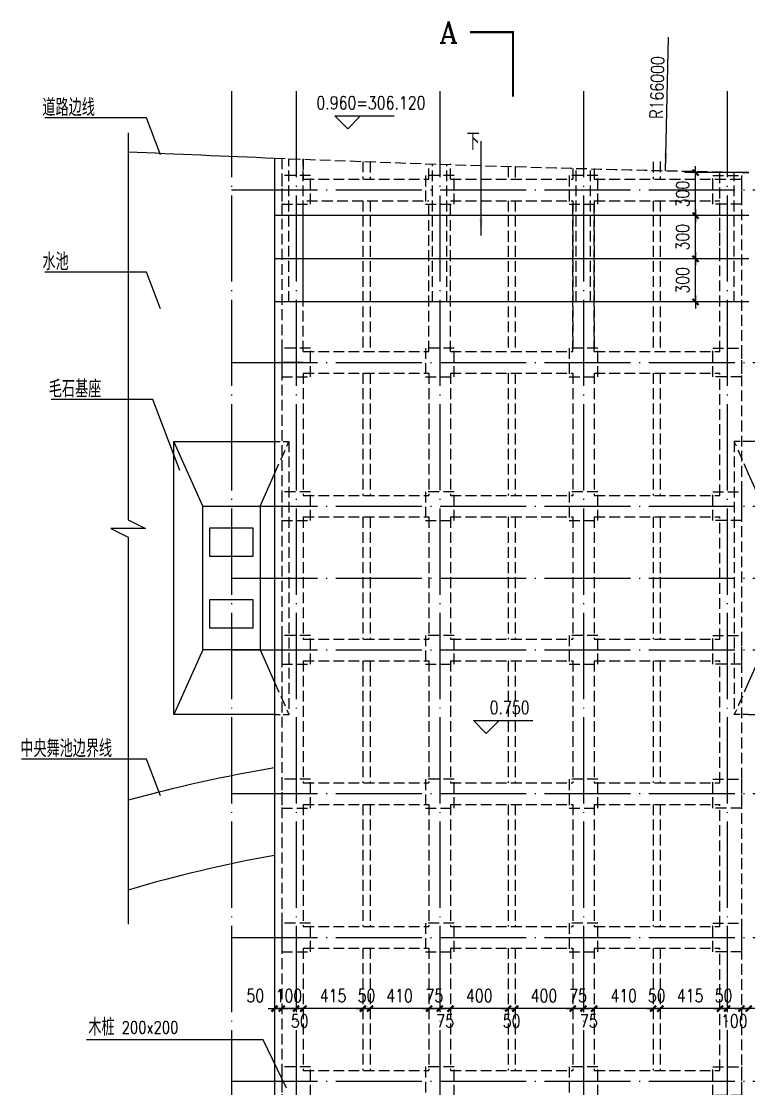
# Model space of a CAD drawing. Extents: x 568674 to 592610, y -115345 to -96707.
# Drawn here: x 568674 to 573736, y -104886 to -97460 of the extents above; entities that cross this region are included whole.
import ezdxf
from ezdxf.enums import TextEntityAlignment as Align

# ---------------------------------------------------------------- set-up
doc = ezdxf.new("R2010")
doc.units = 0
doc.header["$LTSCALE"] = 300
doc.header["$MEASUREMENT"] = 0
doc.header["$PDMODE"] = 3
doc.linetypes.add('DASH', pattern=[0.35, 0.25, -0.1])
doc.linetypes.add('DOTE', pattern=[2.42, 2, -0.2, 0.02, -0.2])
doc.layers.get('0').update_dxf_attribs({"linetype": 'CONTINUOUS'})
doc.layers.get('DEFPOINTS').update_dxf_attribs({"linetype": 'CONTINUOUS'})
for name, color, linetype in [('AXIS', 3, 'CONTINUOUS'), ('DOTE', 1, 'DOTE'), ('PUB_DIM', 200, 'CONTINUOUS'), ('PUB_TEXT', 7, 'CONTINUOUS'), ('STAIR', 2, 'CONTINUOUS'), ('木构架', 73, 'CONTINUOUS'), ('柱', 2, 'CONTINUOUS'), ('栈道', 42, 'CONTINUOUS'), ('铺地', 52, 'CONTINUOUS')]:
    doc.layers.add(name, color=color, linetype=linetype)
doc.styles.add('_HT', font='txt.shx', dxfattribs={"width": 0.8, "bigfont": 'HT.shx'})
doc.styles.add('COMP', font='complex', dxfattribs={"bigfont": 'hztxt'})
doc.styles.add('DIM_FONT', font='SIMPLEX.shx', dxfattribs={"width": 0.8})
doc.dimstyles.new('AXIS30', dxfattribs={"dimscale": 0.3, "dimtxt": 300, "dimasz": 1, "dimexe": 250, "dimexo": 300, "dimgap": 150, "dimtad": 1, "dimdec": 0, "dimzin": 0, "dimtxsty": 'DIM_FONT', "dimblk": '_DIMX', "dimblk1": 'DOTSMALL', "dimblk2": 'DOTSMALL', "dimcen": 150, "dimse1": 1, "dimse2": 1, "dimclrt": 7, "dimazin": 3, "dimtfac": 150, "dimtdec": 0, "dimtix": 1, "dimtmove": 0, "dimatfit": 3, "dimtolj": 1, "dimtzin": 0})

# ---------------------------------------------------------------- blocks, each defined once
blk = doc.blocks.new('_SECTION')
at = {"const_width": 0.1}
blk.add_lwpolyline([(2, 0), (0, 0), (0, 3)], dxfattribs=at)
blk = doc.blocks.new('_ARROW')
blk.add_solid([(0, 0), (-1, 0.1), (-1, -0.1)])
blk = doc.blocks.new('_DIMX')
blk.add_line((-150, 0), (150, 0))
at = {"const_width": 50}
blk.add_lwpolyline([(-70, -70), (70, 70)], dxfattribs=at)
blk = doc.blocks.new('*D201')
at = {"color": 0, "linetype": 'BYBLOCK'}
blk.add_line((572052.3, -98811.8), (572052.3, -98512.4), dxfattribs=at)
at = {"layer": 'DEFPOINTS', "color": 0, "linetype": 'BYBLOCK'}
for p in [(572052.3, -98512.1), (573052.3, -98512.1), (573052.3, -98812.1)]:
    blk.add_point(p, dxfattribs=at)
at = {"color": 0, "linetype": 'BYBLOCK', "xscale": 0.3, "yscale": 0.3, "zscale": 0.3}
for p, rotation in [((572052.3, -98512.1), 90), ((572052.3, -98812.1), 270)]:
    blk.add_blockref('_DIMX', p, dxfattribs=dict(at, rotation=rotation))
at = {"color": 7, "linetype": 'BYBLOCK', "insert": (571962.3, -98662.1), "char_height": 90, "attachment_point": 5, "rotation": 90, "style": 'DIM_FONT'}
blk.add_mtext('\\A1;300', dxfattribs=at)
blk = doc.blocks.new('_DOTSMALL')
at = {"color": 0, "linetype": 'BYBLOCK', "const_width": 0.5}
blk.add_lwpolyline([(-0.0625, 0, 1), (0.0625, 0, 1)], format="xyb", close=True, dxfattribs=at)
blk = doc.blocks.new('*D202')
at = {"color": 0, "linetype": 'BYBLOCK'}
blk.add_line((572052.3, -98811.8), (572052.3, -98512.4), dxfattribs=at)
at = {"layer": 'DEFPOINTS', "color": 0, "linetype": 'BYBLOCK'}
for p in [(572052.3, -98512.1), (573052.3, -98512.1), (573052.3, -98812.1)]:
    blk.add_point(p, dxfattribs=at)
at = {"color": 0, "linetype": 'BYBLOCK', "xscale": 0.3, "yscale": 0.3, "zscale": 0.3}
for p, rotation in [((572052.3, -98512.1), 90), ((572052.3, -98812.1), 270)]:
    blk.add_blockref('_DIMX', p, dxfattribs=dict(at, rotation=rotation))
at = {"color": 7, "linetype": 'BYBLOCK', "insert": (571962.3, -98662.1), "char_height": 90, "attachment_point": 5, "rotation": 90, "style": 'DIM_FONT'}
blk.add_mtext('\\A1;300', dxfattribs=at)
blk = doc.blocks.new('*D234')
at = {"color": 0, "linetype": 'BYBLOCK'}
for p, q in [((573686.3, -104328.8), (573686, -104328.8)), ((573736.7, -104328.8), (573686.6, -104328.8)), ((573736.7, -104328.8), (573686.6, -104328.8)), ((573737, -104328.8), (573737.3, -104328.8))]:
    blk.add_line(p, q, dxfattribs=at)
at = {"layer": 'DEFPOINTS', "color": 0, "linetype": 'BYBLOCK'}
for p in [(573686.6, -103328.8), (573736.7, -103328.8), (573686.6, -104328.8)]:
    blk.add_point(p, dxfattribs=at)
at = {"color": 0, "linetype": 'BYBLOCK', "xscale": 0.3, "yscale": 0.3, "zscale": 0.3}
blk.add_blockref('_DIMX', (573686.6, -104328.8), dxfattribs=at)
at = {"color": 0, "linetype": 'BYBLOCK', "xscale": 0.3, "yscale": 0.3, "zscale": 0.3, "rotation": 180}
blk.add_blockref('_DIMX', (573736.7, -104328.8), dxfattribs=at)
at = {"color": 7, "linetype": 'BYBLOCK', "insert": (573870.6, -104238.8), "char_height": 90, "attachment_point": 5, "style": 'DIM_FONT'}
blk.add_mtext('\\A1;50', dxfattribs=at)
blk = doc.blocks.new('*D235')
at = {"color": 0, "linetype": 'BYBLOCK'}
blk.add_line((573686.3, -104328.8), (573586.9, -104328.8), dxfattribs=at)
at = {"layer": 'DEFPOINTS', "color": 0, "linetype": 'BYBLOCK'}
for p in [(573586.6, -103328.8), (573686.6, -103328.8), (573586.6, -104328.8)]:
    blk.add_point(p, dxfattribs=at)
at = {"color": 0, "linetype": 'BYBLOCK', "xscale": 0.3, "yscale": 0.3, "zscale": 0.3, "rotation": 180}
blk.add_blockref('_DIMX', (573586.6, -104328.8), dxfattribs=at)
at = {"color": 0, "linetype": 'BYBLOCK', "xscale": 0.3, "yscale": 0.3, "zscale": 0.3}
blk.add_blockref('_DIMX', (573686.6, -104328.8), dxfattribs=at)
at = {"color": 7, "linetype": 'BYBLOCK', "insert": (573636.6, -104415.2), "char_height": 90, "attachment_point": 5, "style": 'DIM_FONT'}
blk.add_mtext('\\A1;100', dxfattribs=at)
blk = doc.blocks.new('*D236')
at = {"color": 0, "linetype": 'BYBLOCK'}
for p, q in [((573536.3, -104328.8), (573536, -104328.8)), ((573586.6, -104328.8), (573536.6, -104328.8)), ((573586.9, -104328.8), (573587.2, -104328.8))]:
    blk.add_line(p, q, dxfattribs=at)
at = {"layer": 'DEFPOINTS', "color": 0, "linetype": 'BYBLOCK'}
for p in [(573536.6, -103328.8), (573586.6, -103328.8), (573536.6, -104328.8)]:
    blk.add_point(p, dxfattribs=at)
at = {"color": 0, "linetype": 'BYBLOCK', "xscale": 0.3, "yscale": 0.3, "zscale": 0.3}
blk.add_blockref('_DIMX', (573536.6, -104328.8), dxfattribs=at)
at = {"color": 0, "linetype": 'BYBLOCK', "xscale": 0.3, "yscale": 0.3, "zscale": 0.3, "rotation": 180}
blk.add_blockref('_DIMX', (573586.6, -104328.8), dxfattribs=at)
at = {"color": 7, "linetype": 'BYBLOCK', "insert": (573561.6, -104238.8), "char_height": 90, "attachment_point": 5, "style": 'DIM_FONT'}
blk.add_mtext('\\A1;50', dxfattribs=at)
blk = doc.blocks.new('*D237')
at = {"color": 0, "linetype": 'BYBLOCK'}
blk.add_line((573536.3, -104328.8), (573121.9, -104328.8), dxfattribs=at)
at = {"layer": 'DEFPOINTS', "color": 0, "linetype": 'BYBLOCK'}
for p in [(573121.6, -103328.8), (573536.6, -103328.8), (573121.6, -104328.8)]:
    blk.add_point(p, dxfattribs=at)
at = {"color": 0, "linetype": 'BYBLOCK', "xscale": 0.3, "yscale": 0.3, "zscale": 0.3}
for p, rotation in [((573121.6, -104328.8), 179.999999999998), ((573536.6, -104328.8), 359.999999999998)]:
    blk.add_blockref('_DIMX', p, dxfattribs=dict(at, rotation=rotation))
at = {"color": 7, "linetype": 'BYBLOCK', "insert": (573329.1, -104238.8), "char_height": 90, "attachment_point": 5, "style": 'DIM_FONT'}
blk.add_mtext('\\A1;415', dxfattribs=at)
blk = doc.blocks.new('*D238')
at = {"color": 0, "linetype": 'BYBLOCK'}
for p, q in [((573071.3, -104328.8), (573071, -104328.8)), ((573121.6, -104328.8), (573071.6, -104328.8)), ((573121.9, -104328.8), (573122.2, -104328.8))]:
    blk.add_line(p, q, dxfattribs=at)
at = {"layer": 'DEFPOINTS', "color": 0, "linetype": 'BYBLOCK'}
for p in [(573071.6, -103328.8), (573121.6, -103328.8), (573071.6, -104328.8)]:
    blk.add_point(p, dxfattribs=at)
at = {"color": 0, "linetype": 'BYBLOCK', "xscale": 0.3, "yscale": 0.3, "zscale": 0.3}
blk.add_blockref('_DIMX', (573071.6, -104328.8), dxfattribs=at)
at = {"color": 0, "linetype": 'BYBLOCK', "xscale": 0.3, "yscale": 0.3, "zscale": 0.3, "rotation": 180}
blk.add_blockref('_DIMX', (573121.6, -104328.8), dxfattribs=at)
at = {"color": 7, "linetype": 'BYBLOCK', "insert": (573096.6, -104238.8), "char_height": 90, "attachment_point": 5, "style": 'DIM_FONT'}
blk.add_mtext('\\A1;50', dxfattribs=at)
blk = doc.blocks.new('*D239')
at = {"color": 0, "linetype": 'BYBLOCK'}
blk.add_line((573071.3, -104328.8), (572661.9, -104328.8), dxfattribs=at)
at = {"layer": 'DEFPOINTS', "color": 0, "linetype": 'BYBLOCK'}
for p in [(572661.6, -103328.8), (573071.6, -103328.8), (572661.6, -104328.8)]:
    blk.add_point(p, dxfattribs=at)
at = {"color": 0, "linetype": 'BYBLOCK', "xscale": 0.3, "yscale": 0.3, "zscale": 0.3, "rotation": 180}
blk.add_blockref('_DIMX', (572661.6, -104328.8), dxfattribs=at)
at = {"color": 0, "linetype": 'BYBLOCK', "xscale": 0.3, "yscale": 0.3, "zscale": 0.3}
blk.add_blockref('_DIMX', (573071.6, -104328.8), dxfattribs=at)
at = {"color": 7, "linetype": 'BYBLOCK', "insert": (572866.6, -104238.8), "char_height": 90, "attachment_point": 5, "style": 'DIM_FONT'}
blk.add_mtext('\\A1;410', dxfattribs=at)
blk = doc.blocks.new('*D240')
at = {"color": 0, "linetype": 'BYBLOCK'}
for p, q in [((572586.3, -104328.8), (572586, -104328.8)), ((572661.6, -104328.8), (572586.6, -104328.8)), ((572661.6, -104328.8), (572586.6, -104328.8)), ((572661.9, -104328.8), (572662.2, -104328.8))]:
    blk.add_line(p, q, dxfattribs=at)
at = {"layer": 'DEFPOINTS', "color": 0, "linetype": 'BYBLOCK'}
for p in [(572586.6, -103328.8), (572661.6, -103328.8), (572586.6, -104328.8)]:
    blk.add_point(p, dxfattribs=at)
at = {"color": 0, "linetype": 'BYBLOCK', "xscale": 0.3, "yscale": 0.3, "zscale": 0.3}
blk.add_blockref('_DIMX', (572586.6, -104328.8), dxfattribs=at)
at = {"color": 0, "linetype": 'BYBLOCK', "xscale": 0.3, "yscale": 0.3, "zscale": 0.3, "rotation": 180}
blk.add_blockref('_DIMX', (572661.6, -104328.8), dxfattribs=at)
at = {"color": 7, "linetype": 'BYBLOCK', "insert": (572624.1, -104415.2), "char_height": 90, "attachment_point": 5, "style": 'DIM_FONT'}
blk.add_mtext('\\A1;75', dxfattribs=at)
blk = doc.blocks.new('*D241')
at = {"color": 0, "linetype": 'BYBLOCK'}
for p, q in [((572511.3, -104328.8), (572511, -104328.8)), ((572586.6, -104328.8), (572511.6, -104328.8)), ((572586.9, -104328.8), (572587.2, -104328.8))]:
    blk.add_line(p, q, dxfattribs=at)
at = {"layer": 'DEFPOINTS', "color": 0, "linetype": 'BYBLOCK'}
for p in [(572511.6, -103328.8), (572586.6, -103328.8), (572511.6, -104328.8)]:
    blk.add_point(p, dxfattribs=at)
at = {"color": 0, "linetype": 'BYBLOCK', "xscale": 0.3, "yscale": 0.3, "zscale": 0.3}
blk.add_blockref('_DIMX', (572511.6, -104328.8), dxfattribs=at)
at = {"color": 0, "linetype": 'BYBLOCK', "xscale": 0.3, "yscale": 0.3, "zscale": 0.3, "rotation": 180}
blk.add_blockref('_DIMX', (572586.6, -104328.8), dxfattribs=at)
at = {"color": 7, "linetype": 'BYBLOCK', "insert": (572549.1, -104238.8), "char_height": 90, "attachment_point": 5, "style": 'DIM_FONT'}
blk.add_mtext('\\A1;75', dxfattribs=at)
blk = doc.blocks.new('*D242')
at = {"color": 0, "linetype": 'BYBLOCK'}
blk.add_line((572511.3, -104328.8), (572111.9, -104328.8), dxfattribs=at)
at = {"layer": 'DEFPOINTS', "color": 0, "linetype": 'BYBLOCK'}
for p in [(572111.6, -103328.8), (572511.6, -103328.8), (572111.6, -104328.8)]:
    blk.add_point(p, dxfattribs=at)
at = {"color": 0, "linetype": 'BYBLOCK', "xscale": 0.3, "yscale": 0.3, "zscale": 0.3, "rotation": 180}
blk.add_blockref('_DIMX', (572111.6, -104328.8), dxfattribs=at)
at = {"color": 0, "linetype": 'BYBLOCK', "xscale": 0.3, "yscale": 0.3, "zscale": 0.3}
blk.add_blockref('_DIMX', (572511.6, -104328.8), dxfattribs=at)
at = {"color": 7, "linetype": 'BYBLOCK', "insert": (572311.6, -104238.8), "char_height": 90, "attachment_point": 5, "style": 'DIM_FONT'}
blk.add_mtext('\\A1;400', dxfattribs=at)
blk = doc.blocks.new('*D243')
at = {"color": 0, "linetype": 'BYBLOCK'}
for p, q in [((572061.3, -104328.8), (572061, -104328.8)), ((572111.6, -104328.8), (572061.6, -104328.8)), ((572111.6, -104328.8), (572061.6, -104328.8)), ((572111.9, -104328.8), (572112.2, -104328.8))]:
    blk.add_line(p, q, dxfattribs=at)
at = {"layer": 'DEFPOINTS', "color": 0, "linetype": 'BYBLOCK'}
for p in [(572061.6, -103328.8), (572111.6, -103328.8), (572061.6, -104328.8)]:
    blk.add_point(p, dxfattribs=at)
at = {"color": 0, "linetype": 'BYBLOCK', "xscale": 0.3, "yscale": 0.3, "zscale": 0.3}
blk.add_blockref('_DIMX', (572061.6, -104328.8), dxfattribs=at)
at = {"color": 0, "linetype": 'BYBLOCK', "xscale": 0.3, "yscale": 0.3, "zscale": 0.3, "rotation": 180}
blk.add_blockref('_DIMX', (572111.6, -104328.8), dxfattribs=at)
at = {"color": 7, "linetype": 'BYBLOCK', "insert": (572086.6, -104415.2), "char_height": 90, "attachment_point": 5, "style": 'DIM_FONT'}
blk.add_mtext('\\A1;50', dxfattribs=at)
blk = doc.blocks.new('*D244')
at = {"color": 0, "linetype": 'BYBLOCK'}
blk.add_line((572061.3, -104328.8), (571661.9, -104328.8), dxfattribs=at)
at = {"layer": 'DEFPOINTS', "color": 0, "linetype": 'BYBLOCK'}
for p in [(571661.6, -103328.8), (572061.6, -103328.8), (571661.6, -104328.8)]:
    blk.add_point(p, dxfattribs=at)
at = {"color": 0, "linetype": 'BYBLOCK', "xscale": 0.3, "yscale": 0.3, "zscale": 0.3}
for p, rotation in [((571661.6, -104328.8), 179.9999999999979), ((572061.6, -104328.8), 359.9999999999979)]:
    blk.add_blockref('_DIMX', p, dxfattribs=dict(at, rotation=rotation))
at = {"color": 7, "linetype": 'BYBLOCK', "insert": (571861.6, -104238.8), "char_height": 90, "attachment_point": 5, "style": 'DIM_FONT'}
blk.add_mtext('\\A1;400', dxfattribs=at)
blk = doc.blocks.new('*D245')
at = {"color": 0, "linetype": 'BYBLOCK'}
for p, q in [((571586.3, -104328.8), (571586, -104328.8)), ((571661.6, -104328.8), (571586.6, -104328.8)), ((571661.6, -104328.8), (571586.6, -104328.8)), ((571661.9, -104328.8), (571662.2, -104328.8))]:
    blk.add_line(p, q, dxfattribs=at)
at = {"layer": 'DEFPOINTS', "color": 0, "linetype": 'BYBLOCK'}
for p in [(571586.6, -103328.8), (571661.6, -103328.8), (571586.6, -104328.8)]:
    blk.add_point(p, dxfattribs=at)
at = {"color": 0, "linetype": 'BYBLOCK', "xscale": 0.3, "yscale": 0.3, "zscale": 0.3}
blk.add_blockref('_DIMX', (571586.6, -104328.8), dxfattribs=at)
at = {"color": 0, "linetype": 'BYBLOCK', "xscale": 0.3, "yscale": 0.3, "zscale": 0.3, "rotation": 180}
blk.add_blockref('_DIMX', (571661.6, -104328.8), dxfattribs=at)
at = {"color": 7, "linetype": 'BYBLOCK', "insert": (571624.1, -104415.2), "char_height": 90, "attachment_point": 5, "style": 'DIM_FONT'}
blk.add_mtext('\\A1;75', dxfattribs=at)
blk = doc.blocks.new('*D246')
at = {"color": 0, "linetype": 'BYBLOCK'}
for p, q in [((571511.3, -104328.8), (571511, -104328.8)), ((571586.6, -104328.8), (571511.6, -104328.8)), ((571586.9, -104328.8), (571587.2, -104328.8))]:
    blk.add_line(p, q, dxfattribs=at)
at = {"layer": 'DEFPOINTS', "color": 0, "linetype": 'BYBLOCK'}
for p in [(571511.6, -103328.8), (571586.6, -103328.8), (571511.6, -104328.8)]:
    blk.add_point(p, dxfattribs=at)
at = {"color": 0, "linetype": 'BYBLOCK', "xscale": 0.3, "yscale": 0.3, "zscale": 0.3}
blk.add_blockref('_DIMX', (571511.6, -104328.8), dxfattribs=at)
at = {"color": 0, "linetype": 'BYBLOCK', "xscale": 0.3, "yscale": 0.3, "zscale": 0.3, "rotation": 180}
blk.add_blockref('_DIMX', (571586.6, -104328.8), dxfattribs=at)
at = {"color": 7, "linetype": 'BYBLOCK', "insert": (571549.1, -104238.8), "char_height": 90, "attachment_point": 5, "style": 'DIM_FONT'}
blk.add_mtext('\\A1;75', dxfattribs=at)
blk = doc.blocks.new('*D247')
at = {"color": 0, "linetype": 'BYBLOCK'}
blk.add_line((571511.3, -104328.8), (571101.9, -104328.8), dxfattribs=at)
at = {"layer": 'DEFPOINTS', "color": 0, "linetype": 'BYBLOCK'}
for p in [(571101.6, -103328.8), (571511.6, -103328.8), (571101.6, -104328.8)]:
    blk.add_point(p, dxfattribs=at)
at = {"color": 0, "linetype": 'BYBLOCK', "xscale": 0.3, "yscale": 0.3, "zscale": 0.3, "rotation": 180}
blk.add_blockref('_DIMX', (571101.6, -104328.8), dxfattribs=at)
at = {"color": 0, "linetype": 'BYBLOCK', "xscale": 0.3, "yscale": 0.3, "zscale": 0.3}
blk.add_blockref('_DIMX', (571511.6, -104328.8), dxfattribs=at)
at = {"color": 7, "linetype": 'BYBLOCK', "insert": (571306.6, -104238.8), "char_height": 90, "attachment_point": 5, "style": 'DIM_FONT'}
blk.add_mtext('\\A1;410', dxfattribs=at)
blk = doc.blocks.new('*D248')
at = {"color": 0, "linetype": 'BYBLOCK'}
for p, q in [((571051.3, -104328.8), (571051, -104328.8)), ((571101.6, -104328.8), (571051.6, -104328.8)), ((571101.9, -104328.8), (571102.2, -104328.8))]:
    blk.add_line(p, q, dxfattribs=at)
at = {"layer": 'DEFPOINTS', "color": 0, "linetype": 'BYBLOCK'}
for p in [(571051.6, -103328.8), (571101.6, -103328.8), (571051.6, -104328.8)]:
    blk.add_point(p, dxfattribs=at)
at = {"color": 0, "linetype": 'BYBLOCK', "xscale": 0.3, "yscale": 0.3, "zscale": 0.3}
blk.add_blockref('_DIMX', (571051.6, -104328.8), dxfattribs=at)
at = {"color": 0, "linetype": 'BYBLOCK', "xscale": 0.3, "yscale": 0.3, "zscale": 0.3, "rotation": 180}
blk.add_blockref('_DIMX', (571101.6, -104328.8), dxfattribs=at)
at = {"color": 7, "linetype": 'BYBLOCK', "insert": (571076.6, -104238.8), "char_height": 90, "attachment_point": 5, "style": 'DIM_FONT'}
blk.add_mtext('\\A1;50', dxfattribs=at)
blk = doc.blocks.new('*D249')
at = {"color": 0, "linetype": 'BYBLOCK'}
blk.add_line((571051.3, -104328.8), (570636.9, -104328.8), dxfattribs=at)
at = {"layer": 'DEFPOINTS', "color": 0, "linetype": 'BYBLOCK'}
for p in [(570636.6, -103328.8), (571051.6, -103328.8), (570636.6, -104328.8)]:
    blk.add_point(p, dxfattribs=at)
at = {"color": 0, "linetype": 'BYBLOCK', "xscale": 0.3, "yscale": 0.3, "zscale": 0.3}
for p, rotation in [((570636.6, -104328.8), 179.999999999998), ((571051.6, -104328.8), 359.999999999998)]:
    blk.add_blockref('_DIMX', p, dxfattribs=dict(at, rotation=rotation))
at = {"color": 7, "linetype": 'BYBLOCK', "insert": (570844.1, -104238.8), "char_height": 90, "attachment_point": 5, "style": 'DIM_FONT'}
blk.add_mtext('\\A1;415', dxfattribs=at)
blk = doc.blocks.new('*D250')
at = {"color": 0, "linetype": 'BYBLOCK'}
for p, q in [((570586.3, -104328.8), (570586, -104328.8)), ((570636.6, -104328.8), (570586.6, -104328.8)), ((570636.6, -104328.8), (570586.6, -104328.8)), ((570636.9, -104328.8), (570637.2, -104328.8))]:
    blk.add_line(p, q, dxfattribs=at)
at = {"layer": 'DEFPOINTS', "color": 0, "linetype": 'BYBLOCK'}
for p in [(570586.6, -103328.8), (570636.6, -103328.8), (570586.6, -104328.8)]:
    blk.add_point(p, dxfattribs=at)
at = {"color": 0, "linetype": 'BYBLOCK', "xscale": 0.3, "yscale": 0.3, "zscale": 0.3}
blk.add_blockref('_DIMX', (570586.6, -104328.8), dxfattribs=at)
at = {"color": 0, "linetype": 'BYBLOCK', "xscale": 0.3, "yscale": 0.3, "zscale": 0.3, "rotation": 180}
blk.add_blockref('_DIMX', (570636.6, -104328.8), dxfattribs=at)
at = {"color": 7, "linetype": 'BYBLOCK', "insert": (570611.6, -104415.2), "char_height": 90, "attachment_point": 5, "style": 'DIM_FONT'}
blk.add_mtext('\\A1;50', dxfattribs=at)
blk = doc.blocks.new('*D251')
at = {"color": 0, "linetype": 'BYBLOCK'}
for p, q in [((570486.3, -104328.8), (570486, -104328.8)), ((570586.6, -104328.8), (570486.6, -104328.8)), ((570586.9, -104328.8), (570587.2, -104328.8))]:
    blk.add_line(p, q, dxfattribs=at)
at = {"layer": 'DEFPOINTS', "color": 0, "linetype": 'BYBLOCK'}
for p in [(570486.6, -103328.8), (570586.6, -103328.8), (570486.6, -104328.8)]:
    blk.add_point(p, dxfattribs=at)
at = {"color": 0, "linetype": 'BYBLOCK', "xscale": 0.3, "yscale": 0.3, "zscale": 0.3}
blk.add_blockref('_DIMX', (570486.6, -104328.8), dxfattribs=at)
at = {"color": 0, "linetype": 'BYBLOCK', "xscale": 0.3, "yscale": 0.3, "zscale": 0.3, "rotation": 180}
blk.add_blockref('_DIMX', (570586.6, -104328.8), dxfattribs=at)
at = {"color": 7, "linetype": 'BYBLOCK', "insert": (570536.6, -104238.8), "char_height": 90, "attachment_point": 5, "style": 'DIM_FONT'}
blk.add_mtext('\\A1;100', dxfattribs=at)
blk = doc.blocks.new('*D252')
at = {"color": 0, "linetype": 'BYBLOCK'}
for p, q in [((570436.4, -104328.8), (570436.1, -104328.8)), ((570486.6, -104328.8), (570436.7, -104328.8)), ((570486.6, -104328.8), (570436.7, -104328.8)), ((570486.9, -104328.8), (570487.2, -104328.8))]:
    blk.add_line(p, q, dxfattribs=at)
at = {"layer": 'DEFPOINTS', "color": 0, "linetype": 'BYBLOCK'}
for p in [(570436.7, -103328.8), (570486.6, -103328.8), (570436.7, -104328.8)]:
    blk.add_point(p, dxfattribs=at)
at = {"color": 0, "linetype": 'BYBLOCK', "xscale": 0.3, "yscale": 0.3, "zscale": 0.3}
blk.add_blockref('_DIMX', (570436.7, -104328.8), dxfattribs=at)
at = {"color": 0, "linetype": 'BYBLOCK', "xscale": 0.3, "yscale": 0.3, "zscale": 0.3, "rotation": 180}
blk.add_blockref('_DIMX', (570486.6, -104328.8), dxfattribs=at)
at = {"color": 7, "linetype": 'BYBLOCK', "insert": (570302.8, -104238.8), "char_height": 90, "attachment_point": 5, "style": 'DIM_FONT'}
blk.add_mtext('\\A1;50', dxfattribs=at)
blk = doc.blocks.new('*D259')
at = {"color": 0, "linetype": 'BYBLOCK'}
blk.add_line((573367, -99111.8), (573367, -98812.4), dxfattribs=at)
at = {"layer": 'DEFPOINTS', "color": 0, "linetype": 'BYBLOCK'}
for p in [(573367, -98812.1), (574367, -98812.1), (574367, -99112.1)]:
    blk.add_point(p, dxfattribs=at)
at = {"color": 0, "linetype": 'BYBLOCK', "xscale": 0.3, "yscale": 0.3, "zscale": 0.3}
for p, rotation in [((573367, -98812.1), 90), ((573367, -99112.1), 270)]:
    blk.add_blockref('_DIMX', p, dxfattribs=dict(at, rotation=rotation))
at = {"color": 7, "linetype": 'BYBLOCK', "insert": (573277, -98962.1), "char_height": 90, "attachment_point": 5, "rotation": 90, "style": 'DIM_FONT'}
blk.add_mtext('\\A1;300', dxfattribs=at)

msp = doc.modelspace()

# ---------------------------------------------------------------- linework, layer by layer
msp.add_arc((577148.2, 67452.3), 165999.5, 267.330789, 267.682846)
at = {"linetype": 'DASH'}
msp.add_arc((577148.2, 67452.3), 165999.5, 267.682846, 268.822411, dxfattribs=at)
at = {"layer": 'AXIS', "linetype": 'DASH'}
for p, q in [((570536.6, -99412.1), (570536.6, -98417.5)), ((570636.6, -99412.1), (570636.6, -98417.5)), ((571536.6, -99412.1), (571536.6, -98452.3)), ((571636.6, -99412.1), (571636.6, -98455.7)), ((572536.6, -99412.1), (572536.6, -98483.1)), ((572636.6, -99412.1), (572636.6, -98485.9)), ((573536.6, -99112.1), (573536.6, -98507.9)), ((573636.6, -99412.1), (573636.6, -98510.1))]:
    msp.add_line(p, q, dxfattribs=at)
at = {"layer": 'AXIS'}
for p, q in [((573736.7, -98512.1), (573291, -98512.1)), ((573736.7, -98812.1), (570436.7, -98812.1)), ((573736.7, -99112.1), (570436.7, -99112.1)), ((573736.7, -99412.1), (570436.7, -99412.1))]:
    msp.add_line(p, q, dxfattribs=at)
at = {"layer": 'DOTE'}
for p, q in [((570136.6, -97945.1), (570136.6, -109562.7)), ((570586.6, -97945.1), (570586.6, -109562.7)), ((571586.6, -97945.1), (571586.6, -109562.7)), ((572586.6, -97945.1), (572586.6, -109562.7)), ((573586.6, -97945.1), (573586.6, -109562.7)), ((570136.6, -98633.2), (574767.8, -98633.2)), ((570136.6, -99833.2), (574767.8, -99833.2)), ((570136.6, -100833.2), (574767.8, -100833.2)), ((570136.6, -101333), (574767.8, -101333)), ((570136.6, -101833.2), (574767.8, -101833.2)), ((570136.6, -102833.2), (574767.8, -102833.2)), ((570136.6, -103833.2), (574767.8, -103833.2)), ((570136.6, -104833.2), (574767.8, -104833.2))]:
    msp.add_line(p, q, dxfattribs=at)
at = {"layer": 'PUB_DIM'}
for p, q in [((573157.1, -98499.2), (573179.5, -97570.3)), ((570945.9, -98207.3), (570855.9, -98117.3)), ((570855.9, -98117.3), (571035.9, -98117.3)), ((571035.9, -98117.3), (570945.9, -98207.3)), ((570945.9, -98117.3), (571269.9, -98117.3)), ((571910.6, -102414), (571820.6, -102324)), ((571820.6, -102324), (572000.6, -102324)), ((572000.6, -102324), (571910.6, -102414)), ((571910.6, -102324), (572234.6, -102324))]:
    msp.add_line(p, q, dxfattribs=at)
msp.add_lwpolyline([(571874.4, -98949.7), (571874.4, -98293.3)], dxfattribs=at)
at = {"layer": 'STAIR'}
for p, q in [((569417.7, -98235.2), (569417.7, -100928.1)), ((569417.7, -100928.1), (569537.7, -100988.1)), ((569537.7, -100988.1), (569297.7, -100988.1)), ((569297.7, -100988.1), (569417.7, -101048.1)), ((569417.7, -101048.1), (569417.7, -103741))]:
    msp.add_line(p, q, dxfattribs=at)
at = {"layer": '木构架'}
msp.add_lwpolyline([(569986.6, -100983), (570286.6, -100983), (570286.6, -101183), (569986.6, -101183)], close=True, dxfattribs=at)
msp.add_lwpolyline([(569986.6, -101483), (570286.6, -101483), (570286.6, -101683), (569986.6, -101683), (569986.6, -101483)], dxfattribs=at)
at = {"layer": '柱', "linetype": 'DASH'}
for p, q in [((570486.6, -98413.5), (570486.6, -107908.2)), ((570636.6, -98419.4), (570636.6, -98558.2)), ((571051.6, -98435.6), (571051.6, -98558.2)), ((571101.6, -98437.4), (571101.6, -98558.2)), ((571511.6, -98558.2), (571511.6, -98451.5)), ((571661.6, -98558.2), (571661.6, -98451.5)), ((573071.6, -98437.4), (573071.6, -98558.2)), ((573121.6, -98435.6), (573121.6, -98558.2)), ((572061.6, -98469.3), (572061.6, -98558.2)), ((572111.6, -98470.8), (572111.6, -98558.2)), ((572511.6, -98483.8), (572511.6, -98558.2)), ((572661.6, -98485.2), (572661.6, -98558.2)), ((570636.6, -98558.2), (571511.6, -98558.2)), ((571661.6, -98558.2), (572511.6, -98558.2)), ((572661.6, -98558.2), (573686.6, -98558.2)), ((573686.6, -98558.2), (573686.6, -107908.2)), ((570636.6, -99758.2), (570636.6, -98708.2)), ((570661.6, -98708.2), (571511.6, -98708.2)), ((571051.6, -98708.2), (571051.6, -99758.2)), ((571101.6, -98708.2), (571101.6, -99758.2)), ((571511.6, -99758.2), (571511.6, -98708.2)), ((571661.6, -98708.2), (572511.6, -98708.2)), ((571661.6, -99758.2), (571661.6, -98708.2)), ((572061.6, -98708.2), (572061.6, -99758.2)), ((572111.6, -98708.2), (572111.6, -99758.2)), ((572511.6, -99758.2), (572511.6, -98708.2)), ((572511.6, -98708.2), (572511.6, -99758.2)), ((572661.6, -99758.2), (572661.6, -98708.2)), ((572661.6, -98708.2), (573536.6, -98708.2)), ((572661.6, -98708.2), (572661.6, -99758.2)), ((573071.6, -98708.2), (573071.6, -99758.2)), ((573121.6, -98708.2), (573121.6, -99758.2)), ((573536.6, -99758.2), (573536.6, -98708.2)), ((570636.6, -99758.2), (571511.6, -99758.2)), ((571661.6, -99758.2), (572511.6, -99758.2)), ((572661.6, -99758.2), (573536.6, -99758.2)), ((570636.6, -99908.2), (571511.6, -99908.2)), ((570636.6, -99908.2), (570636.6, -100758.2)), ((571051.6, -99908.2), (571051.6, -100758.2)), ((571101.6, -99908.2), (571101.6, -100758.2)), ((571511.6, -99908.2), (571511.6, -100758.2)), ((571661.6, -99908.2), (571661.6, -100758.2)), ((571661.6, -99908.2), (572511.6, -99908.2)), ((572061.6, -99908.2), (572061.6, -100758.2)), ((572111.6, -99908.2), (572111.6, -100758.2)), ((572511.6, -99908.2), (572511.6, -100758.2)), ((572661.6, -99908.2), (572661.6, -100758.2)), ((572661.6, -99908.2), (573536.6, -99908.2)), ((573071.6, -99908.2), (573071.6, -100758.2)), ((573121.6, -99908.2), (573121.6, -100758.2)), ((573536.6, -100758.2), (573536.6, -99908.2)), ((570436.7, -100383), (570476.6, -100383)), ((570436.7, -100607.7), (570536.6, -100383)), ((570496.6, -100383), (570536.6, -100383)), ((570536.6, -100383), (570536.6, -102283)), ((573636.6, -100383), (573636.6, -102283)), ((573736.4, -100607.7), (573636.6, -100383)), ((573676.5, -100383), (573636.6, -100383)), ((573736.4, -100383), (573696.5, -100383)), ((570636.6, -100758.2), (571511.6, -100758.2)), ((571661.6, -100758.2), (572511.6, -100758.2)), ((572661.6, -100758.2), (573536.6, -100758.2)), ((570636.6, -100908.2), (571511.6, -100908.2)), ((570636.6, -100908.2), (570636.6, -101758.2)), ((571051.6, -100908.2), (571051.6, -101758.2)), ((571101.6, -100908.2), (571101.6, -101758.2)), ((571511.6, -100908.2), (571511.6, -101758.2)), ((571661.6, -100908.2), (572511.6, -100908.2)), ((571661.6, -100908.2), (571661.6, -101758.2)), ((572061.6, -100908.2), (572061.6, -101758.2)), ((572111.6, -100908.2), (572111.6, -101758.2)), ((572511.6, -100908.2), (572511.6, -101758.2)), ((572661.6, -100908.2), (573536.6, -100908.2)), ((572661.6, -100908.2), (572661.6, -101758.2)), ((573071.6, -100908.2), (573071.6, -101758.2)), ((573121.6, -100908.2), (573121.6, -101758.2)), ((573536.6, -101758.2), (573536.6, -100908.2)), ((570636.6, -101758.2), (571511.6, -101758.2)), ((571661.6, -101758.2), (572511.6, -101758.2)), ((572661.6, -101758.2), (573536.6, -101758.2)), ((570636.6, -101908.2), (571511.6, -101908.2)), ((570636.6, -101908.2), (570636.6, -102758.2)), ((571051.6, -101908.2), (571051.6, -102758.2)), ((571101.6, -101908.2), (571101.6, -102758.2)), ((571511.6, -101908.2), (571511.6, -102758.2)), ((571661.6, -101908.2), (572511.6, -101908.2)), ((571661.6, -101908.2), (571661.6, -102758.2)), ((572061.6, -101908.2), (572061.6, -102758.2)), ((572111.6, -101908.2), (572111.6, -102758.2)), ((572511.6, -101908.2), (572511.6, -102758.2)), ((572661.6, -101908.2), (573536.6, -101908.2)), ((572661.6, -101908.2), (572661.6, -102758.2)), ((573071.6, -101908.2), (573071.6, -102758.2)), ((573121.6, -101908.2), (573121.6, -102758.2)), ((573536.6, -102758.2), (573536.6, -101908.2)), ((570436.7, -102058.3), (570536.6, -102283)), ((573736.4, -102058.3), (573636.6, -102283)), ((570436.7, -102283), (570476.6, -102283)), ((570496.6, -102283), (570536.6, -102283)), ((573676.5, -102283), (573636.6, -102283)), ((573736.4, -102283), (573696.5, -102283)), ((570636.6, -102758.2), (571511.6, -102758.2)), ((571661.6, -102758.2), (572511.6, -102758.2)), ((572661.6, -102758.2), (573536.6, -102758.2)), ((570636.6, -102908.2), (571511.6, -102908.2)), ((570636.6, -102908.2), (570636.6, -103758.2)), ((571051.6, -102908.2), (571051.6, -103758.2)), ((571101.6, -102908.2), (571101.6, -103758.2)), ((571511.6, -102908.2), (571511.6, -103758.2)), ((571661.6, -102908.2), (572511.6, -102908.2)), ((571661.6, -102908.2), (571661.6, -103758.2)), ((572061.6, -102908.2), (572061.6, -103758.2)), ((572111.6, -102908.2), (572111.6, -103758.2)), ((572511.6, -102908.2), (572511.6, -103758.2)), ((572661.6, -102908.2), (572661.6, -103758.2)), ((572661.6, -102908.2), (573536.6, -102908.2)), ((573071.6, -102908.2), (573071.6, -103758.2)), ((573121.6, -102908.2), (573121.6, -103758.2)), ((573536.6, -103758.2), (573536.6, -102908.2)), ((570636.6, -103758.2), (571511.6, -103758.2)), ((571661.6, -103758.2), (572511.6, -103758.2)), ((572661.6, -103758.2), (573536.6, -103758.2)), ((570636.6, -103908.2), (571511.6, -103908.2)), ((570636.6, -103908.2), (570636.6, -104758.2)), ((571051.6, -103908.2), (571051.6, -104758.2)), ((571101.6, -103908.2), (571101.6, -104758.2)), ((571511.6, -103908.2), (571511.6, -104758.2)), ((571661.6, -103908.2), (572511.6, -103908.2)), ((571661.6, -103908.2), (571661.6, -104758.2)), ((572061.6, -103908.2), (572061.6, -104758.2)), ((572111.6, -103908.2), (572111.6, -104758.2)), ((572511.6, -103908.2), (572511.6, -104758.2)), ((572661.6, -103908.2), (572661.6, -104758.2)), ((572661.6, -103908.2), (573536.6, -103908.2)), ((573071.6, -103908.2), (573071.6, -104758.2)), ((573121.6, -103908.2), (573121.6, -104758.2)), ((573536.6, -104758.2), (573536.6, -103908.2)), ((570636.6, -104758.2), (571511.6, -104758.2)), ((571661.6, -104758.2), (572511.6, -104758.2)), ((572661.6, -104758.2), (573536.6, -104758.2))]:
    msp.add_line(p, q, dxfattribs=at)
at = {"layer": '柱'}
for p, q in [((570636.6, -99833.2), (570486.6, -99833.2)), ((569936.6, -100833), (569736.6, -100383)), ((569736.6, -102283), (569736.6, -100383)), ((569736.6, -100383), (570436.7, -100383)), ((574436.6, -100383), (573736.4, -100383)), ((570336.6, -100833), (570436.7, -100607.7)), ((573836.6, -100833), (573736.4, -100607.7)), ((569936.6, -101833), (569736.6, -102283)), ((570336.6, -101833), (570436.7, -102058.3)), ((573836.6, -101833), (573736.4, -102058.3)), ((570436.7, -102283), (569736.6, -102283)), ((573736.4, -102283), (574436.6, -102283))]:
    msp.add_line(p, q, dxfattribs=at)
for points in [[(569642.9, -98388.5), (569546, -98132), (568837.4, -98132)], [(569642.9, -99461), (569546, -99204.5), (568837.4, -99204.5)], [(569777.5, -100585), (569590.5, -100090), (568881.8, -100090)], [(569642.9, -102848.8), (569546, -102592.3), (568674.4, -102592.3)], [(570518.8, -104882.2), (570357.8, -104545.6), (569127.8, -104545.6)]]:
    msp.add_lwpolyline(points, dxfattribs=at)
at = {"layer": '柱', "linetype": 'DASH'}
for points in [[(570486.6, -98533.2), (570486.6, -98733.2), (570686.6, -98733.2), (570686.6, -98533.2)], [(571486.6, -98533.2), (571486.6, -98733.2), (571686.6, -98733.2), (571686.6, -98533.2)], [(572486.6, -98533.2), (572486.6, -98733.2), (572686.6, -98733.2), (572686.6, -98533.2)], [(573686.6, -98533.2), (573686.6, -98733.2), (573486.6, -98733.2), (573486.6, -98533.2)], [(570486.6, -99733.2), (570486.6, -99933.2), (570686.6, -99933.2), (570686.6, -99733.2)], [(571486.6, -99733.2), (571486.6, -99933.2), (571686.6, -99933.2), (571686.6, -99733.2)], [(572486.6, -99733.2), (572486.6, -99933.2), (572686.6, -99933.2), (572686.6, -99733.2)], [(573686.6, -99733.2), (573686.6, -99933.2), (573486.6, -99933.2), (573486.6, -99733.2)], [(570486.6, -100733.2), (570486.6, -100933.2), (570686.6, -100933.2), (570686.6, -100733.2)], [(571486.6, -100733.2), (571486.6, -100933.2), (571686.6, -100933.2), (571686.6, -100733.2)], [(572486.6, -100733.2), (572486.6, -100933.2), (572686.6, -100933.2), (572686.6, -100733.2)], [(573686.6, -100733.2), (573686.6, -100933.2), (573486.6, -100933.2), (573486.6, -100733.2)], [(570486.6, -101733.2), (570486.6, -101933.2), (570686.6, -101933.2), (570686.6, -101733.2)], [(571486.6, -101733.2), (571486.6, -101933.2), (571686.6, -101933.2), (571686.6, -101733.2)], [(572486.6, -101733.2), (572486.6, -101933.2), (572686.6, -101933.2), (572686.6, -101733.2)], [(573686.6, -101733.2), (573686.6, -101933.2), (573486.6, -101933.2), (573486.6, -101733.2)], [(570486.6, -102733.2), (570486.6, -102933.2), (570686.6, -102933.2), (570686.6, -102733.2)], [(571486.6, -102733.2), (571486.6, -102933.2), (571686.6, -102933.2), (571686.6, -102733.2)], [(572486.6, -102733.2), (572486.6, -102933.2), (572686.6, -102933.2), (572686.6, -102733.2)], [(573686.6, -102733.2), (573686.6, -102933.2), (573486.6, -102933.2), (573486.6, -102733.2)], [(570486.6, -103733.2), (570486.6, -103933.2), (570686.6, -103933.2), (570686.6, -103733.2)], [(571486.6, -103733.2), (571486.6, -103933.2), (571686.6, -103933.2), (571686.6, -103733.2)], [(572486.6, -103733.2), (572486.6, -103933.2), (572686.6, -103933.2), (572686.6, -103733.2)], [(573686.6, -103733.2), (573686.6, -103933.2), (573486.6, -103933.2), (573486.6, -103733.2)], [(570486.6, -104733.2), (570486.6, -104933.2), (570686.6, -104933.2), (570686.6, -104733.2)], [(571486.6, -104733.2), (571486.6, -104933.2), (571686.6, -104933.2), (571686.6, -104733.2)], [(572486.6, -104733.2), (572486.6, -104933.2), (572686.6, -104933.2), (572686.6, -104733.2)], [(573686.6, -104733.2), (573686.6, -104933.2), (573486.6, -104933.2), (573486.6, -104733.2)]]:
    msp.add_lwpolyline(points, close=True, dxfattribs=at)
at = {"layer": '柱'}
msp.add_lwpolyline([(570336.6, -101833), (569936.6, -101833), (569936.6, -100833), (570336.6, -100833)], close=True, dxfattribs=at)
at = {"layer": '栈道'}
for radius, start, end in [(10000, 99.50223, 105.48514), (9400, 100.11494, 106.50089)]:
    msp.add_arc((572087.6, -112516.7), radius, start, end, dxfattribs=at)
at = {"layer": '铺地'}
msp.add_line((570436.7, -98411.4), (570436.7, -107908.2), dxfattribs=at)

# ---------------------------------------------------------------- block references
at = {"layer": 'PUB_DIM'}
ref = msp.add_blockref('_SECTION', (572096.5, -97535.3), dxfattribs=dict(at, xscale=150, yscale=150, zscale=150, rotation=180))
ref.add_attrib('A', 'A', dxfattribs={"layer": '0', "height": 150, "style": 'COMP'}).set_placement((571646.5, -97535.3), align=Align.MIDDLE)
at = {"layer": 'PUB_DIM', "xscale": 119.9999999999999, "yscale": 119.9999999999999, "zscale": 119.9999999999999}
for p, rotation in [((573157.1, -98499.2), 268.622316654), ((571874.4, -98949.7), 270)]:
    msp.add_blockref('_ARROW', p, dxfattribs=dict(at, rotation=rotation))

# ---------------------------------------------------------------- texts
at = {"layer": 'PUB_DIM', "style": 'DIM_FONT', "width": 0.8}
msp.add_text('R166000', height=90, rotation=88.62232, dxfattribs=at).set_placement((573138.8, -98138.7))
for s, p in [('0.960=306.120', (571107.9, -98027.3)), ('0.750', (572072.6, -102234))]:
    msp.add_text(s, height=90, dxfattribs=at).set_placement(p, align=Align.MIDDLE)
at = {"layer": 'PUB_TEXT', "style": '_HT', "width": 0.8}
for s, height, p in [('道路边线', 120, (568821.4, -98119)), ('下', 120, (571773, -98356.2)), ('水池', 120, (568821.4, -99191.5)), ('毛石基座', 120, (568865.8, -100077)), ('中央舞池边界线', 120, (568667.5, -102579.3)), ('木桩', 120, (569140.8, -104516.7)), ('200x200', 84, (569372.8, -104501.8))]:
    msp.add_text(s, height=height, dxfattribs=at).set_placement(p)

# ---------------------------------------------------------------- dimensions: what is measured, and where the dimension line sits
at = {"layer": 'PUB_DIM'}
for p1, p2, picture, middle, set_off in [((574367, -98812.1), (574367, -98512.1), '*D201', (573277, -98662.1), (1314.7, 0)), ((574367, -99112.1), (574367, -98812.1), '*D202', (573277, -98962.1), (1314.7, -300)), ((574367, -99412.1), (574367, -99112.1), '*D259', (573277, -99262.1), (0, -300))]:
    dim = msp.add_aligned_dim(p1=p1, p2=p2, distance=1000, dimstyle='AXIS30', dxfattribs=at)
    dim.commit()
    dim.dimension.update_dxf_attribs({"geometry": picture, "text_midpoint": middle, "insert": set_off})
for base, p1, p2, picture, middle in [((570436.7, -104328.8), (570486.6, -103328.8), (570436.7, -103328.8), '*D252', (570302.8, -104238.8)), ((570586.6, -104328.8), (570636.6, -103328.8), (570586.6, -103328.8), '*D250', (570611.6, -104415.2)), ((571586.6, -104328.8), (571661.6, -103328.8), (571586.6, -103328.8), '*D245', (571624.1, -104415.2)), ((572061.6, -104328.8), (572111.6, -103328.8), (572061.6, -103328.8), '*D243', (572086.6, -104415.2)), ((572586.6, -104328.8), (572661.6, -103328.8), (572586.6, -103328.8), '*D240', (572624.1, -104415.2)), ((573586.6, -104328.8), (573686.6, -103328.8), (573586.6, -103328.8), '*D235', (573636.6, -104415.2)), ((573686.6, -104328.8), (573736.7, -103328.8), (573686.6, -103328.8), '*D234', (573870.6, -104238.8))]:
    dim = msp.add_linear_dim(base=base, p1=p1, p2=p2, angle=180, dimstyle='AXIS30', dxfattribs=at)
    dim.commit()
    dim.dimension.update_dxf_attribs({"geometry": picture, "text_midpoint": middle, "dimtype": 161})
for p1, p2, picture, middle in [((570586.6, -103328.8), (570486.6, -103328.8), '*D251', (570536.6, -104238.8)), ((571051.6, -103328.8), (570636.6, -103328.8), '*D249', (570844.1, -104238.8)), ((571101.6, -103328.8), (571051.6, -103328.8), '*D248', (571076.6, -104238.8)), ((571511.6, -103328.8), (571101.6, -103328.8), '*D247', (571306.6, -104238.8)), ((571586.6, -103328.8), (571511.6, -103328.8), '*D246', (571549.1, -104238.8)), ((572061.6, -103328.8), (571661.6, -103328.8), '*D244', (571861.6, -104238.8)), ((572511.6, -103328.8), (572111.6, -103328.8), '*D242', (572311.6, -104238.8)), ((572586.6, -103328.8), (572511.6, -103328.8), '*D241', (572549.1, -104238.8)), ((573071.6, -103328.8), (572661.6, -103328.8), '*D239', (572866.6, -104238.8)), ((573121.6, -103328.8), (573071.6, -103328.8), '*D238', (573096.6, -104238.8)), ((573536.6, -103328.8), (573121.6, -103328.8), '*D237', (573329.1, -104238.8)), ((573586.6, -103328.8), (573536.6, -103328.8), '*D236', (573561.6, -104238.8))]:
    dim = msp.add_aligned_dim(p1=p1, p2=p2, distance=1000, dimstyle='AXIS30', dxfattribs=at)
    dim.commit()
    dim.dimension.update_dxf_attribs({"geometry": picture, "text_midpoint": middle})

doc.saveas('drawing.dxf')
